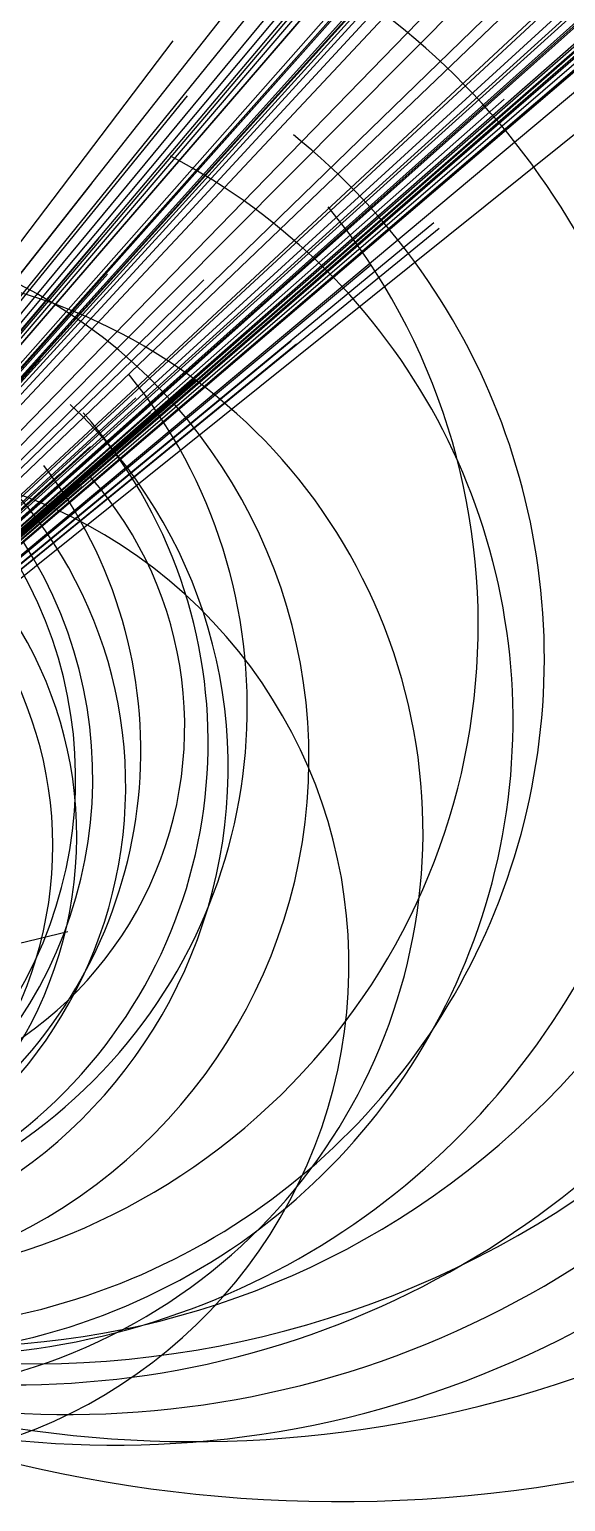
# Model space of a CAD drawing. Header units: metres. Extents: x -2106 to 74659, y -2082 to 64514.
# Drawn here: x 3454 to 6250, y -2082 to 5598 of the extents above; entities that cross this region are included whole.
import ezdxf

# ---------------------------------------------------------------- set-up
doc = ezdxf.new("R2010")
doc.units = ezdxf.units.M

msp = doc.modelspace()

# ---------------------------------------------------------------- linework, layer by layer
at = {"layer": 'MCD_Layer_0'}
for p in [(58300.757767, 64513.757721), (74658.515506, 64245.007752), (64513.757721, 58943.132719), (52704.007766, 58300.757767), (58943.132719, 52704.007766), (45488.507714, 51059.132716), (39184.007764, 45488.507714), (51059.132716, 44787.257765), (44787.257765, 39184.007764), (31234.449174, 34590.02334), (28976.753881, 32171.628854), (32171.628854, 29389.628853), (26175.06638, 28976.753881), (27076.261664, 28907.949168), (34590.02334, 27744.636651), (24985.636666, 27076.261664), (28907.949168, 26889.386671), (29389.628853, 26175.06638), (27744.636651, 25693.386657), (22786.878858, 19713.253858), (20866.628875, 17838.878873), (15145.376924, 16688.753849), (13490.564439, 15145.376924), (16688.753849, 14891.408189), (14891.408189, 13490.564439), (11146.033172, 12537.033173), (9466.689438, 11146.033172), (12537.033173, 10867.501939), (10867.501939, 9466.689438), (7320.375959, 8016.68846), (6433.258816, 7768.852566), (6466.766594, 7320.375959), (8016.68846, 7167.188469), (6076.633816, 7049.915066), (5689.180691, 7024.774441), (7481.993191, 6508.711941), (6772.930656, 6482.934562), (7167.188469, 6466.766594), (6176.55175, 6352.680657), (5333.352567, 6306.633817), (6482.934562, 6292.055656), (4945.915067, 6280.711942), (6141.325188, 6176.55175), (7078.977566, 6046.227566), (5021.383817, 5994.665067), (5067.563468, 5930.188458), (6737.915066, 5764.633816), (4201.852567, 5537.446317), (6334.883817, 5302.133817), (4277.290067, 5250.586942), (5930.188458, 5233.875958), (4367.157218, 5067.563468), (3776.895034, 4793.368192), (5562.586942, 4589.290067), (5590.821317, 4558.883817), (3814.613784, 4506.508817), (5233.875958, 4367.157218), (3860.477041, 4320.469707), (4363.875977, 4290.969727), (4574.508816, 4072.801283), (4819.321317, 3971.020034), (4847.555692, 3955.402846), (3511.501463, 3879.321776), (4320.469707, 3772.414546), (4008.262221, 3676.301283), (4085.621596, 3598.973159), (4103.477568, 3583.777846), (3772.414546, 3422.203609), (3611.816908, 3279.996596), (3713.590346, 3226.941909), (3728.113784, 3211.738784), (3653.935058, 891.161011)]:
    msp.add_line(p, (0, 0), dxfattribs=at)
for centre, radius, start, end in [((5067.855001, 5125.571687), 7207.261137, 225.321188, 47.098239), ((4309.097044, 4362.997476), 6131.767364, 225.354288, 47.307528), ((3901.801283, 3365.205345), 5152.539206, 220.776942, 52.339387), ((3652.629529, 3314.257264), 4941.967581, 222.218624, 51.359816), ((3472.379404, 3741.556743), 5104.573007, 227.136916, 39.957642), ((3386.465328, 3158.591111), 4630.857936, 223.005982, 50.168457), ((3070.670837, 3073.656315), 4344.684256, 225.027824, 42.144553), ((2929.863784, 2580.077529), 3903.959765, 221.36758, 53.526306), ((2633.098154, 2315.61549), 3506.462746, 221.329244, 51.184976), ((2657.392189, 1992.380372), 3318.865519, 216.84377, 62.509383), ((2362.113783, 2490.74123), 3432.691859, 226.518299, 39.476903), ((2572.11424, 1411.811369), 2934.200195, 208.765276, 103.453436), ((2132.32445, 1795.150312), 2779.514421, 220.2258, 62.827932), ((1833.021736, 2059.67516), 2757.214255, 228.332301, 39.156899), ((1905.103767, 1747.908219), 2585.460018, 222.535982, 47.070857), ((1790.782954, 1878.015134), 2595.159311, 226.364463, 41.493866), ((2288.95682, 1959.891692), 1974.740098, 128.048841, 41.353717), ((1599.189146, 1836.25486), 2435.594143, 228.938663, 37.595214), ((2509.852335, 718.352102), 2610.726983, 195.971202, 121.498605), ((1633.520337, 1651.312986), 2322.637582, 225.309829, 46.411651), ((1589.908935, 1388.921224), 2111.140116, 221.139988, 59.668034), ((1537.923272, 1338.04229), 2037.751014, 221.005167, 60.185986), ((1461.189704, 1689.266178), 2233.5388, 229.14069, 37.761883), ((1513.009046, 1693.750539), 2271.120244, 228.22593, 32.701417)]:
    msp.add_arc(centre, radius, start, end, dxfattribs=at)

doc.saveas('drawing.dxf')
